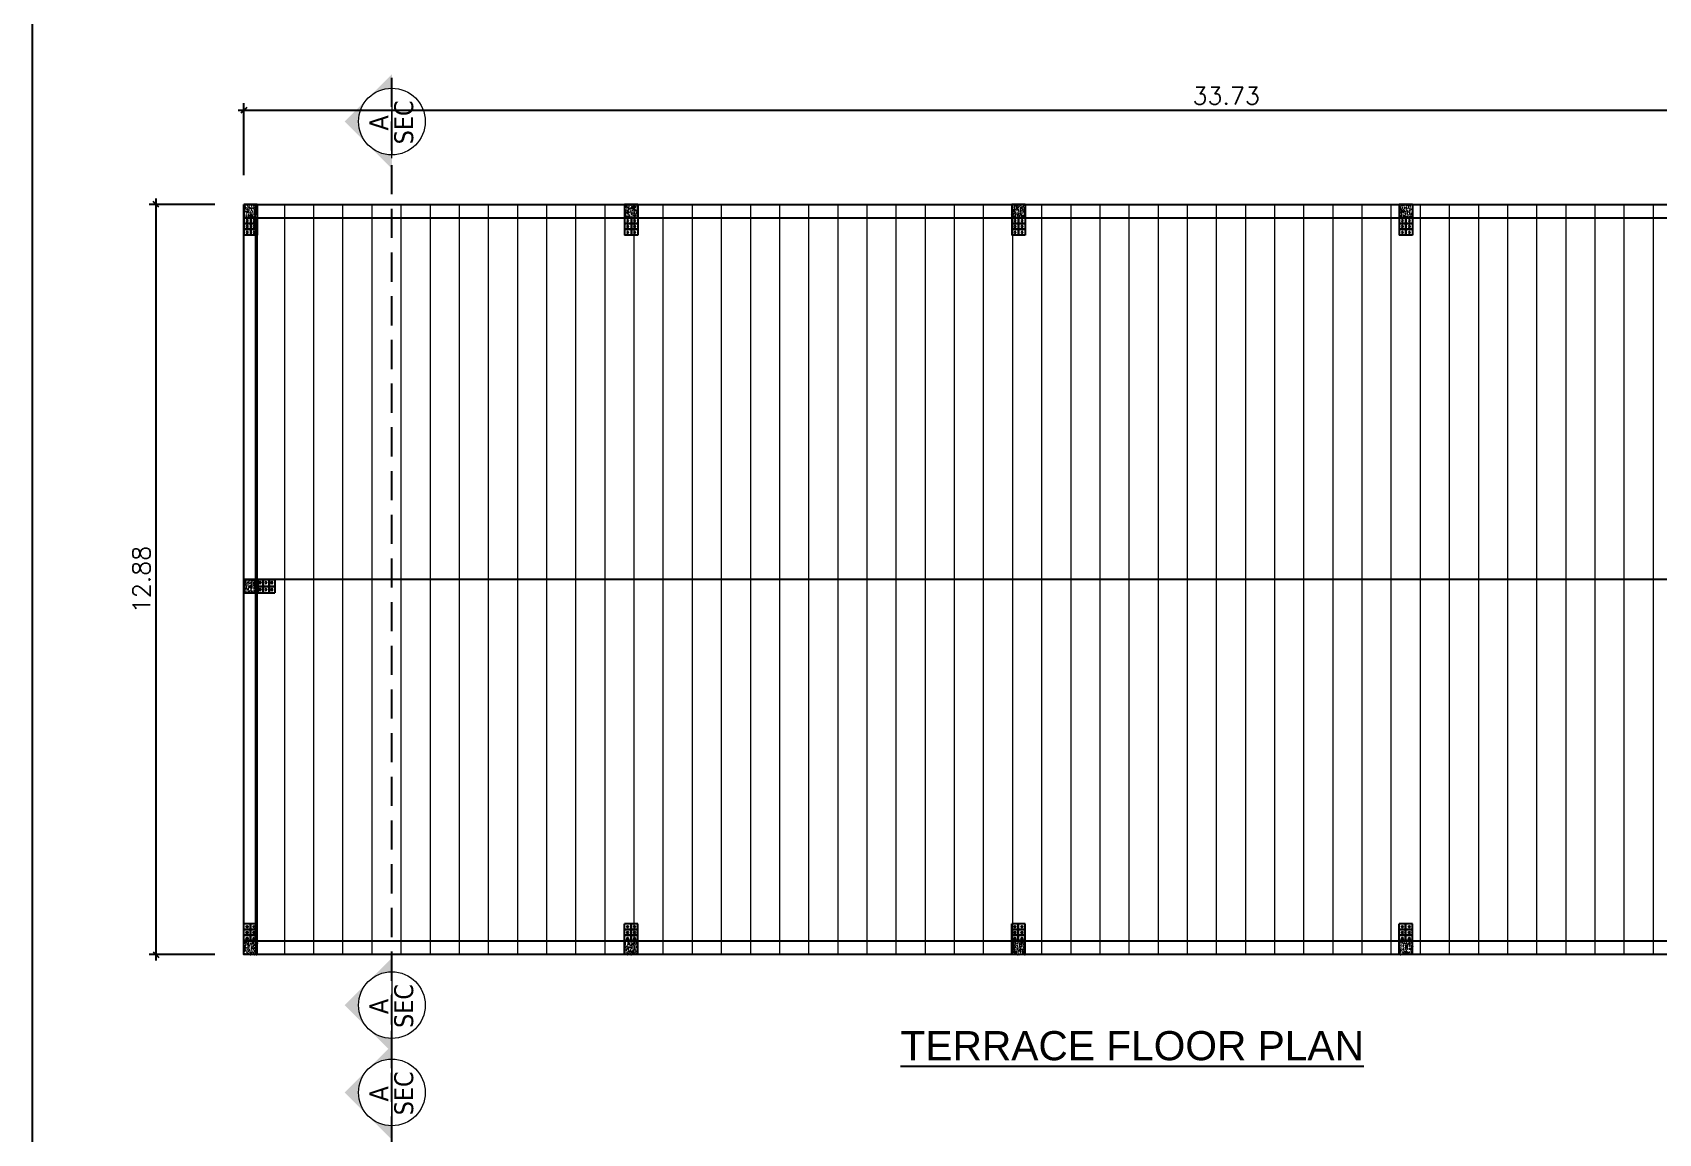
# Model space of a CAD drawing. Header units: metres. Extents: x 45752 to 165956, y -20087 to -17423.
# Drawn here: x 165832.45 to 165860.37, y -17671.37 to -17652.47 of the extents above; entities that cross this region are included whole.
import ezdxf
from ezdxf.enums import TextEntityAlignment as Align

# ---------------------------------------------------------------- set-up
doc = ezdxf.new("R2010")
doc.units = ezdxf.units.M
doc.header["$MEASUREMENT"] = 0
doc.linetypes.add('HIDDEN', pattern=[0.375, 0.25, -0.125])
doc.layers.get('0').update_dxf_attribs({"linetype": 'CONTINUOUS', "lineweight": 30})
doc.layers.get('Defpoints').update_dxf_attribs({"linetype": 'CONTINUOUS'})
for name, color, linetype, lineweight in [('COLUMN', 11, 'CONTINUOUS', 30), ('G.TEXT', 7, 'CONTINUOUS', 18), ('GRID CIRCULE', 8, 'CONTINUOUS', 18), ('HATCH', 8, 'CONTINUOUS', 18)]:
    doc.layers.add(name, color=color, linetype=linetype, lineweight=lineweight)
for name, color, linetype in [('concrete beam', 219, 'CONTINUOUS'), ('EL-DP', 200, 'CONTINUOUS'), ('frame', 253, 'CONTINUOUS'), ('road', 1, 'CONTINUOUS'), ('STEX', 1, 'CONTINUOUS'), ('Text', 4, 'CONTINUOUS')]:
    doc.layers.add(name, color=color, linetype=linetype)
doc.styles.add('ROMANT', font='arial.ttf')
doc.styles.add('RS', font='romans.shx')
doc.styles.add('Title block Rev. text', font='tahoma.ttf')
doc.dimstyles.new('my1', dxfattribs={"dimtxt": 0.3, "dimasz": 0.1, "dimexe": 0.12, "dimexo": 0.5, "dimgap": 0.1, "dimtad": 1, "dimtoh": 1, "dimzin": 3, "dimdsep": 46, "dimtxsty": 'RS', "dimblk": 'OBLIQUE', "dimcen": 0.09, "dimdle": 0.1, "dimclrd": 8, "dimclre": 8, "dimclrt": 4, "dimadec": 0, "dimazin": 0, "dimtfac": 1, "dimtofl": 0, "dimtmove": 0, "dimatfit": 3, "dimldrblk": 'OBLIQUE', "dimfxl": 0, "dimtolj": 1, "dimtzin": 0, "dimarcsym": 0})
pattern_1 = [(320, (2625.09171, 1555.362774), (-0.0062752135, -0.0717260183), [0.0075, -0.0825]), (265, (2625.09171, 1555.362774), (0.0752192134, 0.0138751334), [0.006, -0.066]), (10.4514, (2625.091186, 1555.3568), (0.0689439542, -0.0578509382), [0.006374019, -0.0701142112]), (316.1842, (2625.11171, 1555.362774), (-0.0165519014, -0.1067241049), [0.01125, -0.12375]), (6.6356, (2625.11033, 1555.35388), (0.097411787, -0.0934662706), [0.0095610288, -0.1051713]), (261.1842, (2625.11171, 1555.36277), (0.09741186, -0.0934661945), [0.009, -0.099]), (291, (2625.10671, 1555.352774), (-0.0402618891, -0.0596907052), [0.0075, -0.0825]), (236, (2625.10671, 1555.352774), (0.0725150045, -0.0243315332), [0.006, -0.066]), (341.4514, (2625.10335, 1555.3478), (0.0322530497, -0.0840222629), [0.006374019, -0.0701142112]), (307.5, (2625.091708, 1555.362774), (0.03328938538, -0.00121598553), [0, -0.0652, 0, -0.067, 0, -0.06625]), (277.5, (2625.09171, 1555.362774), (0.0394411712, -0.02630695374), [0, -0.0382, 0, -0.0637, 0, -0.02525]), (237.5, (2625.091708, 1555.385074), (-0.00225548717, -0.05338224362), [0, -0.025, 0, -0.078, 0, -0.1035]), (227.5, (2625.09171, 1555.395074), (0.0100104982, -0.0583186169), [0, -0.0325, 0, -0.0518, 0, -0.0735])]

# ---------------------------------------------------------------- blocks, each defined once
blk = doc.blocks.new('col')
at = {"layer": 'concrete beam'}
h = blk.add_hatch(dxfattribs=at)
h.set_pattern_fill('AR-CONC', color=256, scale=0.01, angle=-90, style=0)
h.set_pattern_definition(pattern_1)
h.paths.add_polyline_path([(0.115, 0), (0.115, 0.23), (-0.115, 0.23), (-0.115, 0)])
h = blk.add_hatch(dxfattribs=at)
h.set_pattern_fill('AR-CONC', color=256, scale=0.01, angle=-90, style=0)
h.set_pattern_definition(pattern_1)
h.paths.add_polyline_path([(0.115, 0), (0.115, 0.23), (-0.115, 0.23), (-0.115, 0)])
for p, q in [((-0.115, 0), (-0.115, 0.23)), ((0.115, 0.23), (-0.115, 0.23)), ((-0.115, 0), (-0.115, 0.23)), ((0.115, 0), (-0.115, 0)), ((0.115, 0), (-0.115, 0)), ((0.115, 0), (0.115, 0.23)), ((0.115, 0), (0.115, 0.23))]:
    blk.add_line(p, q, dxfattribs=at)
at = {"layer": 'frame'}
for p, q in [((-0.115, 0.23), (-0.115, 0.53)), ((-0.115, 0.23), (-0.115, 0.53)), ((-0.003, 0.432), (-0.115, 0.432)), ((-0.003, 0.432), (-0.115, 0.432)), ((-0.003, 0.428), (-0.115, 0.428)), ((-0.003, 0.428), (-0.115, 0.428)), ((-0.003, 0.333), (-0.115, 0.333)), ((-0.003, 0.333), (-0.115, 0.333)), ((-0.003, 0.327), (-0.115, 0.327)), ((-0.003, 0.327), (-0.115, 0.327)), ((0.113, 0.53), (-0.113, 0.53)), ((0.113, 0.53), (-0.113, 0.53)), ((-0.003, 0.24), (-0.003, 0.53)), ((-0.003, 0.24), (-0.003, 0.53)), ((0.003, 0.24), (0.003, 0.53)), ((0.003, 0.24), (0.003, 0.53)), ((0.115, 0.432), (0.003, 0.432)), ((0.115, 0.432), (0.003, 0.432)), ((0.115, 0.428), (0.003, 0.428)), ((0.115, 0.428), (0.003, 0.428)), ((0.115, 0.333), (0.003, 0.333)), ((0.115, 0.333), (0.003, 0.333)), ((0.115, 0.327), (0.003, 0.327)), ((0.115, 0.327), (0.003, 0.327)), ((0.115, 0.23), (0.115, 0.53)), ((0.115, 0.23), (0.115, 0.53)), ((0.115, 0.24), (-0.115, 0.24)), ((0.115, 0.24), (-0.115, 0.24)), ((0.113, 0.23), (-0.113, 0.23)), ((0.113, 0.23), (-0.113, 0.23))]:
    blk.add_line(p, q, dxfattribs=at)
for centre in [(-0.06, 0.48), (-0.06, 0.48), (-0.06, 0.38), (-0.06, 0.38), (-0.06, 0.28), (-0.06, 0.28), (0.06, 0.48), (0.06, 0.48), (0.06, 0.38), (0.06, 0.38), (0.06, 0.28), (0.06, 0.28)]:
    blk.add_circle(centre, 0.014, dxfattribs=at)
blk = doc.blocks.new('_Oblique')
at = {"color": 0, "linetype": 'ByBlock', "lineweight": -2}
blk.add_line((-0.5, -0.5), (0.5, 0.5), dxfattribs=at)
blk = doc.blocks.new('*D106')
at = {"layer": 'Defpoints', "color": 0}
for p in [(165836.079, -17655.421), (165834.57, -17668.301), (165836.079, -17668.301)]:
    blk.add_point(p, dxfattribs=at)
at = {"layer": 'road', "color": 8, "lineweight": -2}
for p, q in [((165834.57, -17655.321), (165834.57, -17668.401)), ((165835.579, -17655.421), (165834.45, -17655.421)), ((165835.579, -17668.301), (165834.45, -17668.301))]:
    blk.add_line(p, q, dxfattribs=at)
at = {"layer": 'road', "color": 8, "lineweight": -2, "xscale": 0.1, "yscale": 0.1, "zscale": 0.1}
for p, rotation in [((165834.57, -17655.421), 90), ((165834.57, -17668.301), 270)]:
    blk.add_blockref('_Oblique', p, dxfattribs=dict(at, rotation=rotation))
at = {"layer": 'road', "color": 4, "insert": (165834.32, -17661.861), "char_height": 0.3, "attachment_point": 5, "rotation": 90, "style": 'RS'}
blk.add_mtext('\\A1;12.88', dxfattribs=at)
blk = doc.blocks.new('*D107')
at = {"layer": 'Defpoints', "color": 0}
for p in [(165869.813, -17653.807), (165836.079, -17655.421), (165869.813, -17655.421)]:
    blk.add_point(p, dxfattribs=at)
at = {"layer": 'road', "color": 8, "lineweight": -2}
for p, q in [((165836.079, -17654.921), (165836.079, -17653.687)), ((165869.813, -17654.921), (165869.813, -17653.687)), ((165835.979, -17653.807), (165869.913, -17653.807))]:
    blk.add_line(p, q, dxfattribs=at)
at = {"layer": 'road', "color": 8, "lineweight": -2, "xscale": 0.1, "yscale": 0.1, "zscale": 0.1, "rotation": 180}
blk.add_blockref('_Oblique', (165836.079, -17653.807), dxfattribs=at)
at = {"layer": 'road', "color": 8, "lineweight": -2, "xscale": 0.1, "yscale": 0.1, "zscale": 0.1}
blk.add_blockref('_Oblique', (165869.813, -17653.807), dxfattribs=at)
at = {"layer": 'road', "color": 4, "insert": (165852.946, -17653.557), "char_height": 0.3, "attachment_point": 5, "style": 'RS'}
blk.add_mtext('\\A1;33.73', dxfattribs=at)

msp = doc.modelspace()

# ---------------------------------------------------------------- hatches: boundary and pattern name
at = {"layer": 'GRID CIRCULE'}
h = msp.add_hatch(dxfattribs=at)
h.set_pattern_fill('ANSI31', color=256, scale=0.001185, angle=270, style=0)
h.set_pattern_definition([(225, (165955.45188543, -17065.34130451), (-0.00010471825134, 0.00010471825134), [])])
h.paths.add_polyline_path([(165838.21565, -17653.59475, -0.19891237), (165838.62015, -17653.4272), (165838.62015, -17653.19025)])
h.paths.add_polyline_path([(165838.21565, -17653.59475), (165837.81115, -17653.99925), (165838.21565, -17654.40375, -0.19891237), (165838.0481, -17653.99925, -0.19891237)])
h.paths.add_polyline_path([(165838.62015, -17654.80825), (165838.62015, -17654.5713, -0.19891237), (165838.21565, -17654.40375)])
h = msp.add_hatch(dxfattribs=at)
h.set_pattern_fill('ANSI31', color=256, scale=0.001185, angle=270, style=0)
h.set_pattern_definition([(225, (165955.45188543, -17080.50980929), (-0.00010471825134, 0.00010471825134), [])])
h.paths.add_polyline_path([(165838.21565, -17668.76326, -0.19891237), (165838.62015, -17668.59571), (165838.62015, -17668.35876)])
h.paths.add_polyline_path([(165838.21565, -17668.76326), (165837.81115, -17669.16775), (165838.21565, -17669.57225, -0.19891237), (165838.0481, -17669.16775, -0.19891237)])
h.paths.add_polyline_path([(165838.62015, -17669.97675), (165838.62015, -17669.7398, -0.19891237), (165838.21565, -17669.57225)])
h = msp.add_hatch(dxfattribs=at)
h.set_pattern_fill('ANSI31', color=256, scale=0.001185, angle=270, style=0)
h.set_pattern_definition([(225, (165955.45188543, -17082.00940863), (-0.00010471825134, 0.00010471825134), [])])
h.paths.add_polyline_path([(165838.21565, -17670.26286, -0.19891237), (165838.62015, -17670.09531), (165838.62015, -17669.85836)])
h.paths.add_polyline_path([(165838.21565, -17670.26286), (165837.81115, -17670.66735), (165838.21565, -17671.07185, -0.19891237), (165838.0481, -17670.66735, -0.19891237)])
h.paths.add_polyline_path([(165838.62015, -17671.47635), (165838.62015, -17671.2394, -0.19891237), (165838.21565, -17671.07185)])
at = {"layer": 'HATCH'}
h = msp.add_hatch(dxfattribs=at)
h.set_pattern_fill('LINE', color=256, scale=4, angle=90, style=0)
h.set_pattern_definition([(90, (-6.2194, 1.10774), (-0.5, 0), [])])
h.paths.add_polyline_path([(165836.07926, -17655.42119), (165869.81324, -17655.42119), (165869.81324, -17668.30119), (165836.07926, -17668.30119)])

# ---------------------------------------------------------------- linework, layer by layer
at = {"layer": 'EL-DP', "linetype": 'HIDDEN', "ltscale": 2}
for p, q in [((165838.62015, -17670.24883), (165838.62015, -17653.16447)), ((165838.62015, -17691.83028), (165838.62015, -17669.60754))]:
    msp.add_line(p, q, dxfattribs=at)
at = {"layer": 'GRID CIRCULE'}
for p, q in [((165838.62015, -17653.4272), (165838.62015, -17654.5713)), ((165838.62015, -17654.62598), (165838.62015, -17653.80616)), ((165838.62015, -17668.59571), (165838.62015, -17669.7398)), ((165838.62015, -17669.79448), (165838.62015, -17668.97466)), ((165838.62015, -17669.8238), (165838.62015, -17670.96789)), ((165838.62015, -17670.09531), (165838.62015, -17671.2394)), ((165838.62015, -17671.02257), (165838.62015, -17670.20275)), ((165838.62015, -17671.29408), (165838.62015, -17670.47426))]:
    msp.add_line(p, q, dxfattribs=at)
for centre in [(165838.62015, -17653.99925), (165838.62015, -17669.16775), (165838.62015, -17670.66735)]:
    msp.add_circle(centre, 0.57205, dxfattribs=at)
at = {"layer": 'road'}
for p, q in [((165836.07926, -17655.42119), (165837.13075, -17655.42119)), ((165836.07926, -17668.30119), (165836.07926, -17655.42119)), ((165836.30926, -17655.65119), (165841.63074, -17655.65119)), ((165836.30926, -17668.07119), (165836.30926, -17655.65119)), ((165837.13075, -17655.42119), (165869.81324, -17655.42119)), ((165841.63074, -17655.65119), (165869.58324, -17655.65119)), ((165869.81324, -17661.86119), (165836.07926, -17661.86119)), ((165842.36183, -17668.07119), (165836.30926, -17668.07119)), ((165869.58324, -17668.07119), (165842.36183, -17668.07119)), ((165869.81324, -17668.30119), (165836.07926, -17668.30119))]:
    msp.add_line(p, q, dxfattribs=at)
at = {"layer": 'road', "color": 7}
msp.add_lwpolyline([(165836.07926, -17655.42119), (165869.81324, -17655.42119), (165869.81324, -17668.30119), (165836.07926, -17668.30119)], close=True, dxfattribs=at)
at = {"layer": 'STEX', "ltscale": 1500}
msp.add_line((165832.44991, -17693.15974), (165832.44991, -17632.8039), dxfattribs=at)

# ---------------------------------------------------------------- block references
at = {"layer": 'COLUMN', "xscale": -1}
for p, rotation in [((165836.19426, -17655.42119), 180), ((165842.72926, -17655.42119), 180), ((165849.37926, -17655.42119), 180), ((165856.02926, -17655.42119), 180), ((165836.07926, -17661.97619), 270)]:
    msp.add_blockref('col', p, dxfattribs=dict(at, rotation=rotation))
at = {"layer": 'COLUMN'}
for p in [(165836.19426, -17668.30119), (165842.72926, -17668.30119), (165849.37926, -17668.30119), (165856.02926, -17668.30119)]:
    msp.add_blockref('col', p, dxfattribs=at)

# ---------------------------------------------------------------- texts
at = {"layer": 'G.TEXT', "ltscale": 2, "style": 'Title block Rev. text'}
for s, p in [('SEC', (165838.82342, -17654.01468)), ('A', (165838.39458, -17654.02267)), ('A', (165838.39458, -17669.19117)), ('SEC', (165838.82342, -17669.18318)), ('SEC', (165838.82342, -17670.68278)), ('A', (165838.39458, -17670.69077))]:
    msp.add_text(s, height=0.325, rotation=90, dxfattribs=at).set_placement(p, align=Align.MIDDLE)
at = {"layer": 'Text', "style": 'ROMANT'}
msp.add_text('%%UTERRACE FLOOR PLAN', height=0.5, dxfattribs=at).set_placement((165851.33231, -17669.86346), align=Align.MIDDLE)

# ---------------------------------------------------------------- dimensions: what is measured, and where the dimension line sits
at = {"layer": 'road', "color": 7}
dim = msp.add_linear_dim(base=(165869.81324, -17653.80657), p1=(165836.07926, -17655.42119), p2=(165869.81324, -17655.42119), dimstyle='my1', override={"dimpost": '\\X'}, dxfattribs=at)
dim.commit()
dim.dimension.update_dxf_attribs({"geometry": '*D107', "text_midpoint": (165852.94625, -17653.55657)})
dim = msp.add_linear_dim(base=(165834.57047, -17668.30119), p1=(165836.07926, -17655.42119), p2=(165836.07926, -17668.30119), angle=90, dimstyle='my1', override={"dimpost": '\\X'}, dxfattribs=at)
dim.commit()
dim.dimension.update_dxf_attribs({"geometry": '*D106', "text_midpoint": (165834.32047, -17661.86119)})

doc.saveas('drawing.dxf')
